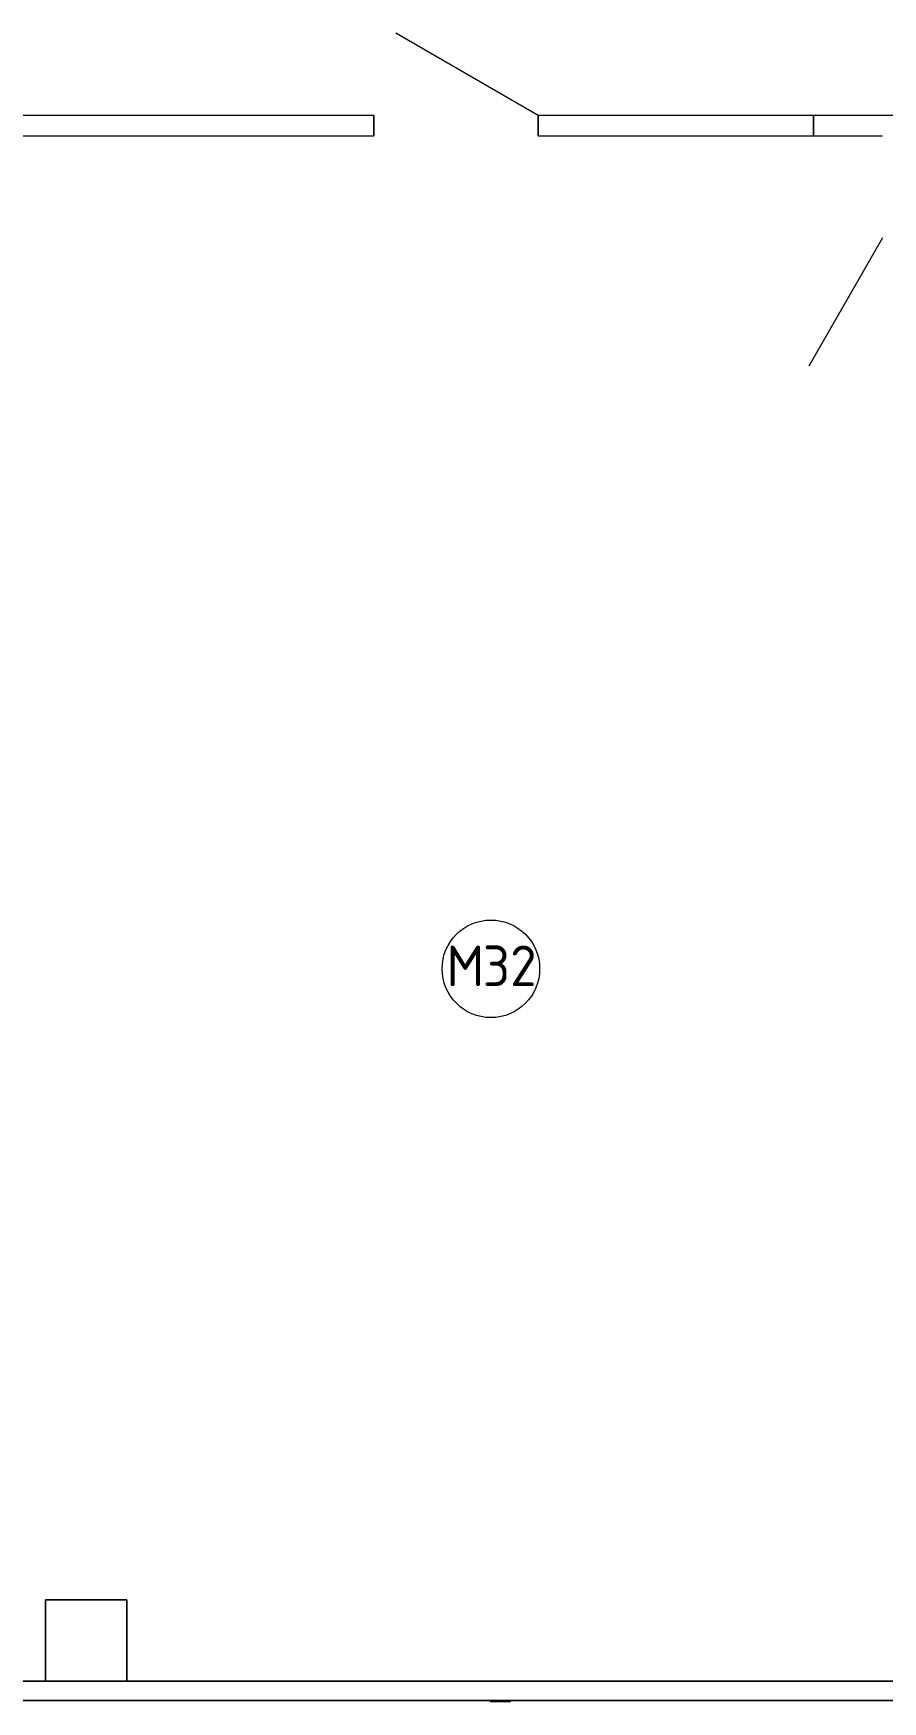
# Model space of a CAD drawing. Header units: millimetres. Extents: x -324727 to -241623, y -397163 to -324471.
# Drawn here: x -306142 to -300917, y -362049 to -351788 of the extents above; entities that cross this region are included whole.
import ezdxf

# ---------------------------------------------------------------- set-up
doc = ezdxf.new("R2010")
doc.units = ezdxf.units.MM
for name, color, linetype, lineweight in [('Двери', 7, 'Continuous', 9), ('Марки помещений', 7, 'Continuous', 18), ('Несущие колонны', 7, 'Continuous', 9), ('Перекрытие', 7, 'Continuous', 9), ('Стены внутренние', 7, 'Continuous', 9), ('Стены наружные', 7, 'Continuous', 9), ('Части', 7, 'Continuous', 9)]:
    doc.layers.add(name, color=color, linetype=linetype, lineweight=lineweight)
doc.styles.add('GOST Common_2', font='GOST Common.ttf', dxfattribs={"height": 250})

# ---------------------------------------------------------------- blocks, each defined once
blk = doc.blocks.new('Деревянные дверные блоки однопольные - 2100х1010_левая_ глухая-5080074-АБЧ на отметке _8_100')
at = {"layer": 'Двери', "lineweight": 18}
blk.add_line((505, 63), (-370, 568), dxfattribs=at)
blk = doc.blocks.new('AC_Дверь_Однопольная_ПВХ_ГОСТ30970-2014 - 910х2100h глухая_ левая-6789168-АБЧ на отметке _8_100')
at = {"layer": 'Двери', "lineweight": 18}
blk.add_line((455, 75), (-333, 530), dxfattribs=at)
blk = doc.blocks.new('ADSK_КолоннаНесущая_Бетон_Консоль_Средняя_ГОСТ 25628-90 - 500х500-1786645-АБЧ на отметке _8_100')
at = {"layer": 'Несущие колонны'}
for p, q in [((250, 250), (-250, 250)), ((-250, 250), (-250, -250)), ((-250, 250), (-250, -250)), ((250, 250), (-250, 250)), ((250, -250), (250, 250)), ((250, 250), (250, -250)), ((-250, -250), (250, -250)), ((-250, -250), (250, -250))]:
    blk.add_line(p, q, dxfattribs=at)
blk = doc.blocks.new('em_Марка_Помещение - Номер-3469094-АБЧ на отметке _8_100')
at = {"layer": 'Марки помещений'}
blk.add_circle((0, 0), 3, dxfattribs=at)

msp = doc.modelspace()

# ---------------------------------------------------------------- linework, layer by layer
at = {"layer": 'Перекрытие'}
for p, q in [((-305567.002, -361422.976), (-306067.002, -361422.976)), ((-306067.002, -361422.976), (-306067.002, -361922.976)), ((-306067.002, -361922.976), (-306067.002, -361422.976)), ((-306067.002, -361422.976), (-305567.002, -361422.976)), ((-305567.002, -361922.976), (-305567.002, -361422.976)), ((-305567.002, -361422.976), (-305567.002, -361922.976)), ((-306067.002, -361922.976), (-311567.002, -361922.976)), ((-311567.002, -361922.976), (-306067.002, -361922.976)), ((-300067.002, -361922.976), (-305567.002, -361922.976)), ((-305567.002, -361922.976), (-300067.002, -361922.976))]:
    msp.add_line(p, q, dxfattribs=at)
at = {"layer": 'Стены внутренние'}
for p, q in [((-304047.051, -352292.976, 14219.473), (-310272.002, -352292.976, 14219.473)), ((-304047.051, -352292.976, 14219.473), (-310272.002, -352292.976, 14219.473)), ((-304047.051, -352417.976, 14219.473), (-304047.051, -352292.976, 14219.473)), ((-304047.051, -352292.976, 14219.473), (-304047.051, -352417.976, 14219.473)), ((-301342.002, -352292.976, 14219.473), (-303037.051, -352292.976, 14219.473)), ((-303037.051, -352292.976, 14219.473), (-303037.051, -352417.976, 14219.473)), ((-303037.051, -352417.976, 14219.473), (-303037.051, -352292.976, 14219.473)), ((-301342.002, -352292.976, 14219.473), (-303037.051, -352292.976, 14219.473)), ((-301342.002, -352417.976, 14219.473), (-301342.002, -352292.976, 14219.473)), ((-301342.002, -352292.976, 14219.473), (-301342.002, -352417.976, 14219.473)), ((-301342.002, -352292.976, 14219.473), (-301342.002, -352417.976, 14219.473)), ((-301342.002, -352417.976, 14219.473), (-301342.002, -352292.976, 14219.473)), ((-297342.002, -352292.976, 14219.473), (-301342.002, -352292.976, 14219.473)), ((-306217.002, -352417.976, 14219.473), (-304047.051, -352417.976, 14219.473)), ((-306217.002, -352417.976, 14219.473), (-304047.051, -352417.976, 14219.473)), ((-303037.051, -352417.976, 14219.473), (-301342.002, -352417.976, 14219.473)), ((-303037.051, -352417.976, 14219.473), (-301342.002, -352417.976, 14219.473)), ((-301342.002, -352417.976, 14219.473), (-300917.002, -352417.976, 14219.473)), ((-301342.002, -352417.976, 14219.473), (-300917.002, -352417.976, 14219.473)), ((-303732.003, -362042.976), (-303857.003, -362042.976)), ((-303857.003, -362042.976), (-303732.003, -362042.976)), ((-303207.003, -362049.34), (-303332.003, -362049.34)), ((-303332.003, -362049.34), (-303207.003, -362049.34))]:
    msp.add_line(p, q, dxfattribs=at)
at = {"layer": 'Стены наружные'}
for p, q in [((-297267.002, -361922.976), (-324727.003, -361922.976)), ((-324727.003, -362042.976), (-299617.003, -362042.976))]:
    msp.add_line(p, q, dxfattribs=at)
at = {"layer": 'Части'}
for p, q in [((-296446.253, -361922.976), (-324727.003, -361922.976)), ((-324727.003, -361923.976), (-296446.253, -361923.976)), ((-296446.253, -361923.976), (-324727.003, -361923.976)), ((-304378.987, -361922.976), (-304278.987, -361922.976)), ((-304278.987, -361922.976), (-301878.987, -361922.976)), ((-301878.987, -361922.976), (-301778.987, -361922.976)), ((-301778.987, -361922.976), (-299757.003, -361922.976)), ((-324727.003, -362041.976), (-296446.253, -362041.976)), ((-296446.253, -362041.976), (-324727.003, -362041.976)), ((-324727.003, -362042.976), (-296446.253, -362042.976)), ((-304694.129, -362042.976), (-309254.503, -362042.976)), ((-304569.129, -362042.976), (-304694.129, -362042.976)), ((-299637.003, -362042.976), (-304569.129, -362042.976))]:
    msp.add_line(p, q, dxfattribs=at)

# ---------------------------------------------------------------- block references
at = {"layer": 'Двери', "lineweight": 9}
msp.add_blockref('Деревянные дверные блоки однопольные - 2100х1010_левая_ глухая-5080074-АБЧ на отметке _8_100', (-303542.051, -352355.476, 14219.473), dxfattribs=at)
at = {"layer": 'Двери', "lineweight": 9, "rotation": 89.99999999999957}
msp.add_blockref('AC_Дверь_Однопольная_ПВХ_ГОСТ30970-2014 - 910х2100h глухая_ левая-6789168-АБЧ на отметке _8_100', (-300842.002, -353501.313, 14219.473), dxfattribs=at)
at = {"layer": 'Марки помещений', "xscale": 99.99999999999993, "yscale": 99.99999999999993, "zscale": 99.99999999999993}
msp.add_blockref('em_Марка_Помещение - Номер-3469094-АБЧ на отметке _8_100', (-303327.088, -357541.853), dxfattribs=at)
at = {"layer": 'Несущие колонны', "lineweight": 9}
msp.add_blockref('ADSK_КолоннаНесущая_Бетон_Консоль_Средняя_ГОСТ 25628-90 - 500х500-1786645-АБЧ на отметке _8_100', (-305817.002, -361672.976), dxfattribs=at)

# ---------------------------------------------------------------- texts
at = {"layer": 'Марки помещений', "lineweight": 9, "char_height": 250, "attachment_point": 1, "style": 'GOST Common_2'}
for s, insert, width in [('\\fGOST Common|b0|i0|c204|p34|;М', (-303601.682, -357398.502), 272.57375), ('32', (-303376.786, -357398.502), 432.91125)]:
    msp.add_mtext(s, dxfattribs=dict(at, insert=insert, width=width))

doc.saveas('drawing.dxf')
